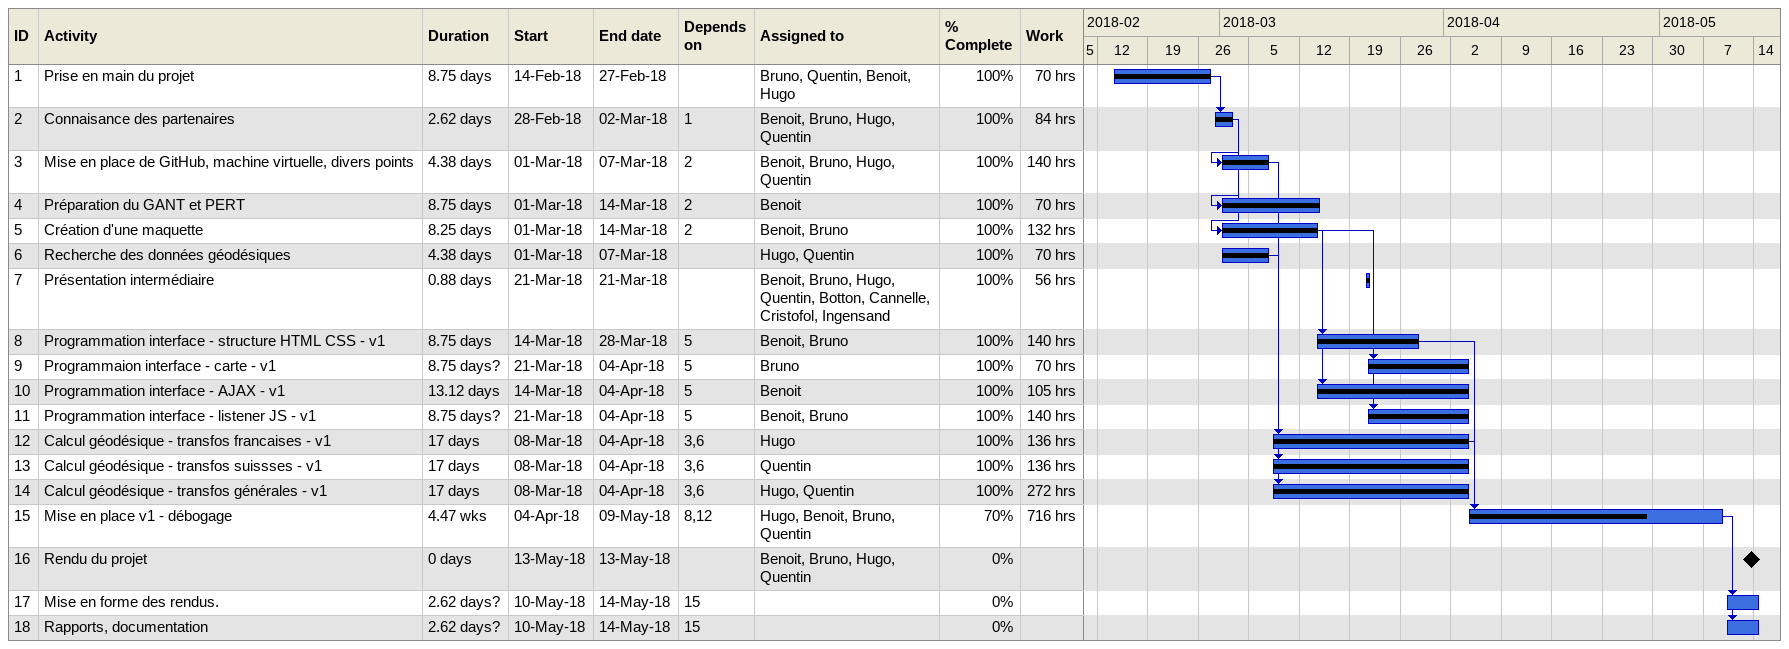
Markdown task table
| ID | Task | Duration | Start | Finish | Predecessors | Resources | % complete | Work (h) |
|---|---|---|---|---|---|---|---|---|
| 1 | Prise en main du projet | 8.75d | 2018-02-14 | 2018-02-27 |  | Bruno, Quentin, Benoit, Hugo | 100 | 70 |
| 2 | Connaisance des partenaires | 2.62d | 2018-02-28 | 2018-03-02 | 1 | Benoit, Bruno, Hugo, Quentin | 100 | 84 |
| 3 | Mise en place de GitHub, machine virtuelle, divers points | 4.38d | 2018-03-01 | 2018-03-07 | 2 | Benoit, Bruno, Hugo, Quentin | 100 | 140 |
| 4 | Préparation du GANT et PERT | 8.75d | 2018-03-01 | 2018-03-14 | 2 | Benoit | 100 | 70 |
| 5 | Création d'une maquette | 8.25d | 2018-03-01 | 2018-03-14 | 2 | Benoit, Bruno | 100 | 132 |
| 6 | Recherche des données géodésiques | 4.38d | 2018-03-01 | 2018-03-07 |  | Hugo, Quentin | 100 | 70 |
| 7 | Présentation intermédiaire | 0.88d | 2018-03-21 | 2018-03-21 |  | Benoit, Bruno, Hugo, Quentin, Botton, Cannelle, Cristofol, Ingensand | 100 | 56 |
| 8 | Programmation interface - structure HTML CSS - v1 | 8.75d | 2018-03-14 | 2018-03-28 | 5 | Benoit, Bruno | 100 | 140 |
| 9 | Programmaion interface - carte - v1 | 8.75d? | 2018-03-21 | 2018-04-04 | 5 | Bruno | 100 | 70 |
| 10 | Programmation interface - AJAX - v1 | 13.12d | 2018-03-14 | 2018-04-04 | 5 | Benoit | 100 | 105 |
| 11 | Programmation interface - listener JS - v1 | 8.75d? | 2018-03-21 | 2018-04-04 | 5 | Benoit, Bruno | 100 | 140 |
| 12 | Calcul géodésique - transfos francaises - v1 | 17d | 2018-03-08 | 2018-04-04 | 3, 6 | Hugo | 100 | 136 |
| 13 | Calcul géodésique - transfos suissses - v1 | 17d | 2018-03-08 | 2018-04-04 | 3, 6 | Quentin | 100 | 136 |
| 14 | Calcul géodésique - transfos générales - v1 | 17d | 2018-03-08 | 2018-04-04 | 3, 6 | Hugo, Quentin | 100 | 272 |
| 15 | Mise en place v1 - débogage | 4.47w | 2018-04-04 | 2018-05-09 | 8, 12 | Hugo, Benoit, Bruno, Quentin | 70 | 716 |
| 16 | Rendu du projet | 0d | 2018-05-13 | 2018-05-13 |  | Benoit, Bruno, Hugo, Quentin | 0 |  |
| 17 | Mise en forme des rendus. | 2.62d? | 2018-05-10 | 2018-05-14 | 15 |  | 0 |  |
| 18 | Rapports, documentation | 2.62d? | 2018-05-10 | 2018-05-14 | 15 |  | 0 |  |
